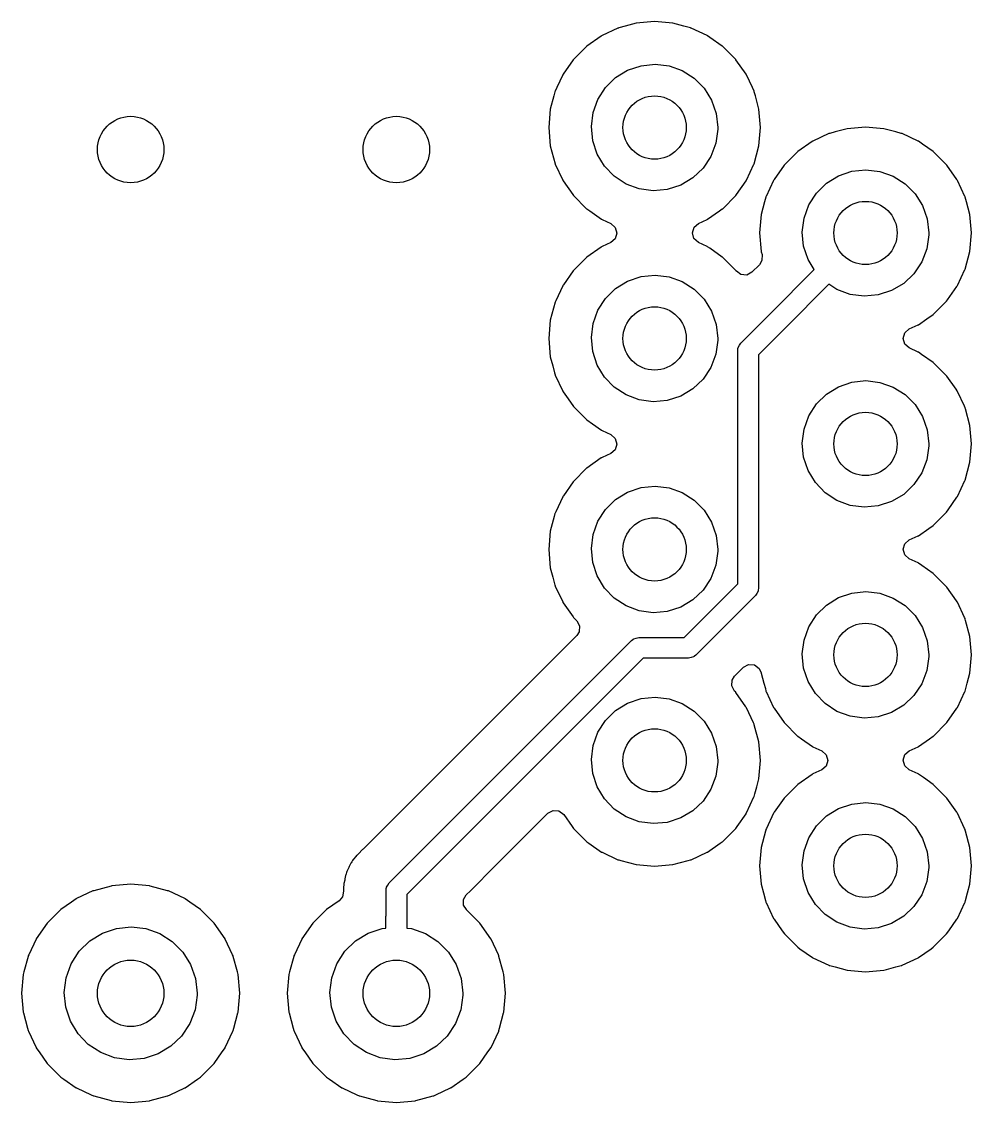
# Model space of a CAD drawing. Extents: x 3.43 to 6.79, y -5.81 to -1.74.
# Drawn here: x 5.857 to 6.308, y -3.655 to -3.143 of the extents above; entities that cross this region are included whole.
import ezdxf

# ---------------------------------------------------------------- set-up
doc = ezdxf.new("R2010")
doc.units = 0
doc.header["$MEASUREMENT"] = 0
doc.layers.add('BLACK', color=7, linetype='CONTINUOUS')

msp = doc.modelspace()

# ---------------------------------------------------------------- linework, layer by layer
at = {"layer": 'BLACK', "linetype": 'CONTINUOUS'}
for p, q in [((6.14375, -3.1452), (6.14067, -3.14603)), ((6.14891, -3.14382), (6.14375, -3.1452)), ((6.15763, -3.14305), (6.14891, -3.14382)), ((6.16635, -3.14382), (6.15763, -3.14305)), ((6.17152, -3.1452), (6.16635, -3.14382)), ((6.1746, -3.14603), (6.17152, -3.1452)), ((6.13235, -3.1499), (6.12554, -3.15468)), ((6.13253, -3.14978), (6.13235, -3.1499)), ((6.13235, -3.1499), (6.13235, -3.1499)), ((6.13272, -3.14969), (6.13253, -3.14978)), ((6.14026, -3.14617), (6.13272, -3.14969)), ((6.13272, -3.14969), (6.13272, -3.14969)), ((6.14046, -3.14608), (6.14026, -3.14617)), ((6.14026, -3.14617), (6.14026, -3.14617)), ((6.14067, -3.14603), (6.14046, -3.14608)), ((6.14067, -3.14603), (6.14067, -3.14603)), ((6.17481, -3.14608), (6.1746, -3.14603)), ((6.1746, -3.14603), (6.1746, -3.14603)), ((6.175, -3.14617), (6.17481, -3.14608)), ((6.18254, -3.14969), (6.175, -3.14617)), ((6.175, -3.14617), (6.175, -3.14617)), ((6.18274, -3.14978), (6.18254, -3.14969)), ((6.18254, -3.14969), (6.18254, -3.14969)), ((6.18388, -3.15058), (6.18274, -3.14978)), ((6.18973, -3.15468), (6.18388, -3.15058)), ((6.12536, -3.1548), (6.11917, -3.16099)), ((6.12554, -3.15468), (6.12536, -3.1548)), ((6.12554, -3.15468), (6.12554, -3.15468)), ((6.18991, -3.1548), (6.18973, -3.15468)), ((6.18973, -3.15468), (6.18973, -3.15468)), ((6.1961, -3.16099), (6.18991, -3.1548)), ((6.11905, -3.16117), (6.11427, -3.16798)), ((6.11917, -3.16099), (6.11905, -3.16117)), ((6.11905, -3.16117), (6.11905, -3.16117)), ((6.19622, -3.16117), (6.1961, -3.16099)), ((6.20099, -3.16798), (6.19622, -3.16117)), ((6.19622, -3.16117), (6.19622, -3.16117)), ((6.13916, -3.16962), (6.14486, -3.16612)), ((6.14486, -3.16612), (6.15119, -3.16396)), ((6.15119, -3.16396), (6.15784, -3.16326)), ((6.15784, -3.16326), (6.16448, -3.16406)), ((6.16448, -3.16406), (6.17078, -3.1663)), ((6.17078, -3.1663), (6.17643, -3.16988)), ((6.11406, -3.16835), (6.11126, -3.17435)), ((6.11415, -3.16816), (6.11406, -3.16835)), ((6.11406, -3.16835), (6.11406, -3.16835)), ((6.11427, -3.16798), (6.11415, -3.16816)), ((6.13439, -3.1743), (6.13916, -3.16962)), ((6.17643, -3.16988), (6.18114, -3.17463)), ((6.20112, -3.16816), (6.20099, -3.16798)), ((6.20121, -3.16835), (6.20112, -3.16816)), ((6.204, -3.17435), (6.20121, -3.16835)), ((6.20121, -3.16835), (6.20121, -3.16835)), ((6.1104, -3.1763), (6.10986, -3.17831)), ((6.11045, -3.17609), (6.1104, -3.1763)), ((6.1104, -3.1763), (6.1104, -3.1763)), ((6.11126, -3.17435), (6.11045, -3.17609)), ((6.13076, -3.17992), (6.13439, -3.1743)), ((6.18114, -3.17463), (6.18469, -3.1803)), ((6.20482, -3.17609), (6.204, -3.17435)), ((6.20487, -3.1763), (6.20482, -3.17609)), ((6.20541, -3.17831), (6.20487, -3.1763)), ((6.20487, -3.1763), (6.20487, -3.1763)), ((6.10986, -3.17831), (6.10819, -3.18454)), ((6.12848, -3.18621), (6.13076, -3.17992)), ((6.18469, -3.1803), (6.18689, -3.18662)), ((6.20708, -3.18454), (6.20541, -3.17831)), ((6.10819, -3.18454), (6.10742, -3.19326)), ((6.12764, -3.19284), (6.12848, -3.18621)), ((6.18689, -3.18662), (6.18763, -3.19326)), ((6.20784, -3.19326), (6.20708, -3.18454)), ((6.10742, -3.19326), (6.10819, -3.20198)), ((6.12829, -3.1995), (6.12764, -3.19284)), ((6.18762, -3.1941), (6.18669, -3.20072)), ((6.18763, -3.19326), (6.18762, -3.1941)), ((6.20708, -3.20198), (6.20784, -3.19326)), ((6.24026, -3.19617), (6.23272, -3.19969)), ((6.24046, -3.19608), (6.24026, -3.19617)), ((6.24026, -3.19617), (6.24026, -3.19617)), ((6.24067, -3.19603), (6.24046, -3.19608)), ((6.24326, -3.19533), (6.24067, -3.19603)), ((6.24067, -3.19603), (6.24067, -3.19603)), ((6.24891, -3.19382), (6.24326, -3.19533)), ((6.25763, -3.19305), (6.24891, -3.19382)), ((6.26635, -3.19382), (6.25763, -3.19305)), ((6.27201, -3.19533), (6.26635, -3.19382)), ((6.2746, -3.19603), (6.27201, -3.19533)), ((6.27481, -3.19608), (6.2746, -3.19603)), ((6.2746, -3.19603), (6.2746, -3.19603)), ((6.275, -3.19617), (6.27481, -3.19608)), ((6.28254, -3.19969), (6.275, -3.19617)), ((6.275, -3.19617), (6.275, -3.19617)), ((6.10819, -3.20198), (6.11045, -3.21044)), ((6.1304, -3.20585), (6.12829, -3.1995)), ((6.18669, -3.20072), (6.18432, -3.20698)), ((6.20482, -3.21044), (6.20708, -3.20198)), ((6.23235, -3.1999), (6.22554, -3.20468)), ((6.23253, -3.19978), (6.23235, -3.1999)), ((6.23235, -3.1999), (6.23235, -3.1999)), ((6.23272, -3.19969), (6.23253, -3.19978)), ((6.23272, -3.19969), (6.23272, -3.19969)), ((6.28274, -3.19978), (6.28254, -3.19969)), ((6.28254, -3.19969), (6.28254, -3.19969)), ((6.28464, -3.20111), (6.28274, -3.19978)), ((6.28973, -3.20468), (6.28464, -3.20111)), ((6.13387, -3.21157), (6.1304, -3.20585)), ((6.18432, -3.20698), (6.18062, -3.21255)), ((6.22536, -3.2048), (6.21917, -3.21099)), ((6.22554, -3.20468), (6.22536, -3.2048)), ((6.22554, -3.20468), (6.22554, -3.20468)), ((6.28991, -3.2048), (6.28973, -3.20468)), ((6.28973, -3.20468), (6.28973, -3.20468)), ((6.2961, -3.21099), (6.28991, -3.2048)), ((6.11045, -3.21044), (6.11054, -3.21063)), ((6.11054, -3.21063), (6.11054, -3.21063)), ((6.11054, -3.21063), (6.11406, -3.21817)), ((6.13851, -3.21638), (6.13387, -3.21157)), ((6.20121, -3.21817), (6.20473, -3.21063)), ((6.20473, -3.21063), (6.20482, -3.21044)), ((6.20473, -3.21063), (6.20473, -3.21063)), ((6.21905, -3.21117), (6.21439, -3.21782)), ((6.21917, -3.21099), (6.21905, -3.21117)), ((6.21905, -3.21117), (6.21905, -3.21117)), ((6.29622, -3.21117), (6.2961, -3.21099)), ((6.30088, -3.21782), (6.29622, -3.21117)), ((6.29622, -3.21117), (6.29622, -3.21117)), ((6.14411, -3.22004), (6.13851, -3.21638)), ((6.17577, -3.21716), (6.17003, -3.22058)), ((6.18062, -3.21255), (6.17577, -3.21716)), ((6.23916, -3.21962), (6.24486, -3.21612)), ((6.24486, -3.21612), (6.25119, -3.21396)), ((6.25119, -3.21396), (6.25784, -3.21326)), ((6.25784, -3.21326), (6.26448, -3.21406)), ((6.26448, -3.21406), (6.27079, -3.2163)), ((6.27079, -3.2163), (6.27643, -3.21988)), ((6.11406, -3.21817), (6.11406, -3.21817)), ((6.11406, -3.21817), (6.11415, -3.21837)), ((6.11415, -3.21837), (6.11427, -3.21855)), ((6.11427, -3.21855), (6.11427, -3.21855)), ((6.11427, -3.21855), (6.11881, -3.22502)), ((6.15038, -3.22237), (6.14411, -3.22004)), ((6.15701, -3.22326), (6.15038, -3.22237)), ((6.16367, -3.22265), (6.15701, -3.22326)), ((6.17003, -3.22058), (6.16367, -3.22265)), ((6.19646, -3.22502), (6.20099, -3.21855)), ((6.20099, -3.21855), (6.20112, -3.21837)), ((6.20099, -3.21855), (6.20099, -3.21855)), ((6.20112, -3.21837), (6.20121, -3.21817)), ((6.20121, -3.21817), (6.20121, -3.21817)), ((6.21406, -3.21835), (6.21054, -3.22589)), ((6.21415, -3.21816), (6.21406, -3.21835)), ((6.21406, -3.21835), (6.21406, -3.21835)), ((6.21439, -3.21782), (6.21415, -3.21816)), ((6.23439, -3.2243), (6.23916, -3.21962)), ((6.27643, -3.21988), (6.28114, -3.22463)), ((6.30112, -3.21816), (6.30088, -3.21782)), ((6.30121, -3.21835), (6.30112, -3.21816)), ((6.30473, -3.22589), (6.30121, -3.21835)), ((6.30121, -3.21835), (6.30121, -3.21835)), ((6.11881, -3.22502), (6.11917, -3.22554)), ((6.11917, -3.22554), (6.12536, -3.23173)), ((6.18991, -3.23173), (6.1961, -3.22554)), ((6.1961, -3.22554), (6.19646, -3.22502)), ((6.2104, -3.2263), (6.20981, -3.22849)), ((6.21045, -3.22609), (6.2104, -3.2263)), ((6.2104, -3.2263), (6.2104, -3.2263)), ((6.21054, -3.22589), (6.21045, -3.22609)), ((6.23076, -3.22992), (6.23439, -3.2243)), ((6.28114, -3.22463), (6.28469, -3.2303)), ((6.30482, -3.22609), (6.30473, -3.22589)), ((6.30487, -3.2263), (6.30482, -3.22609)), ((6.30546, -3.22849), (6.30487, -3.2263)), ((6.30487, -3.2263), (6.30487, -3.2263)), ((6.12536, -3.23173), (6.12554, -3.23185)), ((6.12554, -3.23185), (6.12554, -3.23185)), ((6.12554, -3.23185), (6.12687, -3.23279)), ((6.12687, -3.23279), (6.13253, -3.23675)), ((6.18274, -3.23675), (6.18839, -3.23279)), ((6.18839, -3.23279), (6.18973, -3.23185)), ((6.18973, -3.23185), (6.18991, -3.23173)), ((6.18973, -3.23185), (6.18973, -3.23185)), ((6.20981, -3.22849), (6.20819, -3.23454)), ((6.22848, -3.23621), (6.23076, -3.22992)), ((6.28469, -3.2303), (6.28689, -3.23662)), ((6.30708, -3.23454), (6.30546, -3.22849)), ((6.13253, -3.23675), (6.13272, -3.23684)), ((6.13272, -3.23684), (6.13272, -3.23684)), ((6.13272, -3.23684), (6.13686, -3.23877)), ((6.17841, -3.23877), (6.18254, -3.23684)), ((6.18254, -3.23684), (6.18274, -3.23675)), ((6.18254, -3.23684), (6.18254, -3.23684)), ((6.20819, -3.23454), (6.20742, -3.24326)), ((6.22764, -3.24284), (6.22848, -3.23621)), ((6.28689, -3.23662), (6.28763, -3.24326)), ((6.30784, -3.24326), (6.30708, -3.23454)), ((6.13686, -3.23877), (6.13896, -3.24062)), ((6.13896, -3.24062), (6.13973, -3.2433)), ((6.17554, -3.24322), (6.17635, -3.24055)), ((6.17631, -3.24591), (6.17554, -3.24322)), ((6.17635, -3.24055), (6.17841, -3.23877)), ((6.22829, -3.2495), (6.22764, -3.24284)), ((6.13686, -3.24776), (6.13272, -3.24969)), ((6.13892, -3.24598), (6.13686, -3.24776)), ((6.13973, -3.2433), (6.13892, -3.24598)), ((6.17841, -3.24776), (6.17631, -3.24591)), ((6.18254, -3.24969), (6.17841, -3.24776)), ((6.20742, -3.24326), (6.20819, -3.25198)), ((6.28762, -3.2441), (6.28669, -3.25072)), ((6.28763, -3.24326), (6.28762, -3.2441)), ((6.30708, -3.25198), (6.30784, -3.24326)), ((6.13235, -3.2499), (6.12554, -3.25468)), ((6.13253, -3.24978), (6.13235, -3.2499)), ((6.13235, -3.2499), (6.13235, -3.2499)), ((6.13272, -3.24969), (6.13253, -3.24978)), ((6.13272, -3.24969), (6.13272, -3.24969)), ((6.18274, -3.24978), (6.18254, -3.24969)), ((6.18254, -3.24969), (6.18254, -3.24969)), ((6.18376, -3.2505), (6.18274, -3.24978)), ((6.18973, -3.25468), (6.18376, -3.2505)), ((6.20819, -3.25198), (6.20824, -3.25219)), ((6.20824, -3.25219), (6.2086, -3.25353)), ((6.2304, -3.25585), (6.22829, -3.2495)), ((6.28669, -3.25072), (6.28432, -3.25698)), ((6.30482, -3.26044), (6.30708, -3.25198)), ((6.12536, -3.2548), (6.11917, -3.26099)), ((6.12554, -3.25468), (6.12536, -3.2548)), ((6.12554, -3.25468), (6.12554, -3.25468)), ((6.18991, -3.2548), (6.18973, -3.25468)), ((6.18973, -3.25468), (6.18973, -3.25468)), ((6.1961, -3.26099), (6.18991, -3.2548)), ((6.20732, -3.25832), (6.2038, -3.26184)), ((6.20853, -3.25632), (6.20732, -3.25832)), ((6.2086, -3.25353), (6.20853, -3.25632)), ((6.2333, -3.26064), (6.2304, -3.25585)), ((6.28432, -3.25698), (6.28062, -3.26255)), ((6.11905, -3.26117), (6.11439, -3.26782)), ((6.11917, -3.26099), (6.11905, -3.26117)), ((6.11905, -3.26117), (6.11905, -3.26117)), ((6.15119, -3.26396), (6.15784, -3.26326)), ((6.15784, -3.26326), (6.16448, -3.26406)), ((6.19623, -3.26117), (6.1961, -3.26099)), ((6.19623, -3.26118), (6.19623, -3.26117)), ((6.19636, -3.26133), (6.19623, -3.26118)), ((6.19639, -3.2613), (6.19636, -3.26133)), ((6.19856, -3.26298), (6.19639, -3.2613)), ((6.20135, -3.26318), (6.19856, -3.26298)), ((6.2038, -3.26184), (6.20135, -3.26318)), ((6.21243, -3.28152), (6.2333, -3.26064)), ((6.28062, -3.26255), (6.27577, -3.26716)), ((6.30121, -3.26817), (6.30473, -3.26063)), ((6.30473, -3.26063), (6.30482, -3.26044)), ((6.30473, -3.26063), (6.30473, -3.26063)), ((6.11406, -3.26835), (6.11076, -3.27543)), ((6.11415, -3.26816), (6.11406, -3.26835)), ((6.11406, -3.26835), (6.11406, -3.26835)), ((6.11439, -3.26782), (6.11415, -3.26816)), ((6.13916, -3.26962), (6.14486, -3.26612)), ((6.14486, -3.26612), (6.15119, -3.26396)), ((6.16448, -3.26406), (6.17078, -3.2663)), ((6.17078, -3.2663), (6.17643, -3.26988)), ((6.24031, -3.26756), (6.21939, -3.28848)), ((6.24411, -3.27004), (6.24031, -3.26756)), ((6.27577, -3.26716), (6.27003, -3.27058)), ((6.29652, -3.27494), (6.30099, -3.26855)), ((6.30099, -3.26855), (6.30112, -3.26837)), ((6.30099, -3.26855), (6.30099, -3.26855)), ((6.30112, -3.26837), (6.30121, -3.26817)), ((6.30121, -3.26817), (6.30121, -3.26817)), ((6.13439, -3.2743), (6.13916, -3.26962)), ((6.17643, -3.26988), (6.18114, -3.27463)), ((6.25038, -3.27237), (6.24411, -3.27004)), ((6.25701, -3.27326), (6.25038, -3.27237)), ((6.26367, -3.27265), (6.25701, -3.27326)), ((6.27003, -3.27058), (6.26367, -3.27265)), ((6.11045, -3.27609), (6.10819, -3.28454)), ((6.11076, -3.27543), (6.11045, -3.27609)), ((6.13076, -3.27992), (6.13439, -3.2743)), ((6.18114, -3.27463), (6.18469, -3.2803)), ((6.28991, -3.28173), (6.2961, -3.27554)), ((6.2961, -3.27554), (6.29652, -3.27494)), ((6.12848, -3.28621), (6.13076, -3.27992)), ((6.18469, -3.2803), (6.18689, -3.28662)), ((6.19849, -3.29544), (6.21243, -3.28152)), ((6.28274, -3.28675), (6.28675, -3.28394)), ((6.28675, -3.28394), (6.28973, -3.28185)), ((6.28973, -3.28185), (6.28991, -3.28173)), ((6.28973, -3.28185), (6.28973, -3.28185)), ((6.10819, -3.28454), (6.10742, -3.29326)), ((6.12764, -3.29284), (6.12848, -3.28621)), ((6.18689, -3.28662), (6.18763, -3.29326)), ((6.21938, -3.28849), (6.20689, -3.30096)), ((6.21939, -3.28848), (6.21938, -3.28849)), ((6.21938, -3.28849), (6.21938, -3.28849)), ((6.27635, -3.29055), (6.27841, -3.28877)), ((6.27841, -3.28877), (6.28254, -3.28684)), ((6.28254, -3.28684), (6.28274, -3.28675)), ((6.28254, -3.28684), (6.28254, -3.28684)), ((6.10742, -3.29326), (6.10819, -3.30198)), ((6.12829, -3.2995), (6.12764, -3.29284)), ((6.18762, -3.2941), (6.18669, -3.30072)), ((6.18763, -3.29326), (6.18762, -3.2941)), ((6.27554, -3.29322), (6.27635, -3.29055)), ((6.27631, -3.29591), (6.27554, -3.29322)), ((6.1304, -3.30585), (6.12829, -3.2995)), ((6.19705, -3.29892), (6.19717, -3.29805)), ((6.19705, -3.40965), (6.19705, -3.29892)), ((6.19716, -3.29787), (6.19721, -3.29777)), ((6.19717, -3.29805), (6.19716, -3.29787)), ((6.19721, -3.29777), (6.19725, -3.29752)), ((6.19725, -3.29752), (6.19791, -3.2965)), ((6.19791, -3.2965), (6.19849, -3.29544)), ((6.27841, -3.29776), (6.27631, -3.29591)), ((6.28254, -3.29969), (6.27841, -3.29776)), ((6.10819, -3.30198), (6.10931, -3.30618)), ((6.18669, -3.30072), (6.18432, -3.30698)), ((6.20689, -3.30096), (6.20689, -3.41169)), ((6.28274, -3.29978), (6.28254, -3.29969)), ((6.28254, -3.29969), (6.28254, -3.29969)), ((6.28419, -3.3008), (6.28274, -3.29978)), ((6.28973, -3.30468), (6.28419, -3.3008)), ((6.28991, -3.3048), (6.28973, -3.30468)), ((6.28973, -3.30468), (6.28973, -3.30468)), ((6.10931, -3.30618), (6.11023, -3.30962)), ((6.11023, -3.30962), (6.11045, -3.31044)), ((6.13387, -3.31157), (6.1304, -3.30585)), ((6.18432, -3.30698), (6.18062, -3.31255)), ((6.2961, -3.31099), (6.28991, -3.3048)), ((6.11045, -3.31044), (6.11054, -3.31063)), ((6.11054, -3.31063), (6.11054, -3.31063)), ((6.11054, -3.31063), (6.11406, -3.31817)), ((6.13851, -3.31638), (6.13387, -3.31157)), ((6.18062, -3.31255), (6.17577, -3.31716)), ((6.24486, -3.31612), (6.25119, -3.31396)), ((6.25119, -3.31396), (6.25784, -3.31326)), ((6.25784, -3.31326), (6.26448, -3.31406)), ((6.26448, -3.31406), (6.27079, -3.3163)), ((6.29622, -3.31117), (6.2961, -3.31099)), ((6.30055, -3.31734), (6.29622, -3.31117)), ((6.29622, -3.31117), (6.29622, -3.31117)), ((6.11406, -3.31817), (6.11406, -3.31817)), ((6.11406, -3.31817), (6.11415, -3.31837)), ((6.11415, -3.31837), (6.11427, -3.31855)), ((6.11427, -3.31855), (6.11427, -3.31855)), ((6.11427, -3.31855), (6.11664, -3.32192)), ((6.14411, -3.32004), (6.13851, -3.31638)), ((6.15038, -3.32237), (6.14411, -3.32004)), ((6.17577, -3.31716), (6.17003, -3.32058)), ((6.23439, -3.3243), (6.23916, -3.31962)), ((6.23916, -3.31962), (6.24486, -3.31612)), ((6.27079, -3.3163), (6.27643, -3.31988)), ((6.27643, -3.31988), (6.28114, -3.32463)), ((6.30112, -3.31816), (6.30055, -3.31734)), ((6.30121, -3.31835), (6.30112, -3.31816)), ((6.30451, -3.32543), (6.30121, -3.31835)), ((6.30121, -3.31835), (6.30121, -3.31835)), ((6.11664, -3.32192), (6.11917, -3.32554)), ((6.15701, -3.32326), (6.15038, -3.32237)), ((6.16367, -3.32265), (6.15701, -3.32326)), ((6.17003, -3.32058), (6.16367, -3.32265)), ((6.23076, -3.32992), (6.23439, -3.3243)), ((6.28114, -3.32463), (6.28469, -3.3303)), ((6.11917, -3.32554), (6.12536, -3.33173)), ((6.22848, -3.33621), (6.23076, -3.32992)), ((6.28469, -3.3303), (6.28689, -3.33662)), ((6.30482, -3.32609), (6.30451, -3.32543)), ((6.30487, -3.3263), (6.30482, -3.32609)), ((6.30497, -3.32667), (6.30487, -3.3263)), ((6.30487, -3.3263), (6.30487, -3.3263)), ((6.30708, -3.33454), (6.30497, -3.32667)), ((6.12536, -3.33173), (6.12554, -3.33185)), ((6.12554, -3.33185), (6.12554, -3.33185)), ((6.12554, -3.33185), (6.12815, -3.33368)), ((6.12815, -3.33368), (6.13253, -3.33675)), ((6.30784, -3.34326), (6.30708, -3.33454)), ((6.13253, -3.33675), (6.13272, -3.33684)), ((6.13272, -3.33684), (6.13272, -3.33684)), ((6.13272, -3.33684), (6.13686, -3.33877)), ((6.13686, -3.33877), (6.13896, -3.34062)), ((6.22764, -3.34284), (6.22848, -3.33621)), ((6.28689, -3.33662), (6.28763, -3.34326)), ((6.13973, -3.3433), (6.13892, -3.34598)), ((6.13896, -3.34062), (6.13973, -3.3433)), ((6.22829, -3.3495), (6.22764, -3.34284)), ((6.28762, -3.3441), (6.28669, -3.35072)), ((6.28763, -3.34326), (6.28762, -3.3441)), ((6.30708, -3.35198), (6.30784, -3.34326)), ((6.13235, -3.3499), (6.12554, -3.35468)), ((6.13253, -3.34978), (6.13235, -3.3499)), ((6.13235, -3.3499), (6.13235, -3.3499)), ((6.13272, -3.34969), (6.13253, -3.34978)), ((6.13686, -3.34776), (6.13272, -3.34969)), ((6.13272, -3.34969), (6.13272, -3.34969)), ((6.13892, -3.34598), (6.13686, -3.34776)), ((6.2304, -3.35585), (6.22829, -3.3495)), ((6.28669, -3.35072), (6.28432, -3.35698)), ((6.12536, -3.3548), (6.11917, -3.36099)), ((6.12554, -3.35468), (6.12536, -3.3548)), ((6.12554, -3.35468), (6.12554, -3.35468)), ((6.23387, -3.36157), (6.2304, -3.35585)), ((6.30482, -3.36044), (6.30708, -3.35198)), ((6.11917, -3.36099), (6.11905, -3.36117)), ((6.28432, -3.35698), (6.28062, -3.36255)), ((6.30121, -3.36817), (6.30473, -3.36063)), ((6.30473, -3.36063), (6.30482, -3.36044)), ((6.30473, -3.36063), (6.30473, -3.36063)), ((6.11905, -3.36117), (6.11439, -3.36782)), ((6.11905, -3.36117), (6.11905, -3.36117)), ((6.13916, -3.36962), (6.14486, -3.36612)), ((6.14486, -3.36612), (6.15119, -3.36396)), ((6.15119, -3.36396), (6.15784, -3.36326)), ((6.15784, -3.36326), (6.16448, -3.36406)), ((6.16448, -3.36406), (6.17078, -3.3663)), ((6.23851, -3.36638), (6.23387, -3.36157)), ((6.28062, -3.36255), (6.27577, -3.36716)), ((6.11406, -3.36835), (6.11077, -3.3754)), ((6.11415, -3.36816), (6.11406, -3.36835)), ((6.11406, -3.36835), (6.11406, -3.36835)), ((6.11439, -3.36782), (6.11415, -3.36816)), ((6.13439, -3.3743), (6.13916, -3.36962)), ((6.17078, -3.3663), (6.17643, -3.36988)), ((6.17643, -3.36988), (6.18114, -3.37463)), ((6.24411, -3.37004), (6.23851, -3.36638)), ((6.25038, -3.37237), (6.24411, -3.37004)), ((6.27003, -3.37058), (6.26367, -3.37265)), ((6.27577, -3.36716), (6.27003, -3.37058)), ((6.29684, -3.37448), (6.30099, -3.36855)), ((6.30099, -3.36855), (6.30112, -3.36837)), ((6.30099, -3.36855), (6.30099, -3.36855)), ((6.30112, -3.36837), (6.30121, -3.36817)), ((6.30121, -3.36817), (6.30121, -3.36817)), ((6.1104, -3.3763), (6.11003, -3.37766)), ((6.11045, -3.37609), (6.1104, -3.3763)), ((6.1104, -3.3763), (6.1104, -3.3763)), ((6.11077, -3.3754), (6.11045, -3.37609)), ((6.13076, -3.37992), (6.13439, -3.3743)), ((6.18114, -3.37463), (6.18469, -3.3803)), ((6.25701, -3.37326), (6.25038, -3.37237)), ((6.26367, -3.37265), (6.25701, -3.37326)), ((6.28991, -3.38173), (6.2961, -3.37554)), ((6.2961, -3.37554), (6.29684, -3.37448)), ((6.11003, -3.37766), (6.10819, -3.38454)), ((6.12848, -3.38621), (6.13076, -3.37992)), ((6.18469, -3.3803), (6.18689, -3.38662)), ((6.10819, -3.38454), (6.10742, -3.39326)), ((6.12764, -3.39284), (6.12848, -3.38621)), ((6.18689, -3.38662), (6.18763, -3.39326)), ((6.28274, -3.38675), (6.28767, -3.3833)), ((6.28767, -3.3833), (6.28973, -3.38185)), ((6.28973, -3.38185), (6.28991, -3.38173)), ((6.28973, -3.38185), (6.28973, -3.38185)), ((6.27554, -3.39322), (6.27635, -3.39055)), ((6.27635, -3.39055), (6.27841, -3.38877)), ((6.27841, -3.38877), (6.28254, -3.38684)), ((6.28254, -3.38684), (6.28274, -3.38675)), ((6.28254, -3.38684), (6.28254, -3.38684)), ((6.10742, -3.39326), (6.10819, -3.40198)), ((6.12829, -3.3995), (6.12764, -3.39284)), ((6.18762, -3.3941), (6.18669, -3.40072)), ((6.18763, -3.39326), (6.18762, -3.3941)), ((6.27631, -3.39591), (6.27554, -3.39322)), ((6.27841, -3.39776), (6.27631, -3.39591)), ((6.10819, -3.40198), (6.10939, -3.40647)), ((6.1304, -3.40585), (6.12829, -3.3995)), ((6.18669, -3.40072), (6.18432, -3.40698)), ((6.28254, -3.39969), (6.27841, -3.39776)), ((6.28274, -3.39978), (6.28254, -3.39969)), ((6.28254, -3.39969), (6.28254, -3.39969)), ((6.28437, -3.40092), (6.28274, -3.39978)), ((6.28973, -3.40468), (6.28437, -3.40092)), ((6.10939, -3.40647), (6.11037, -3.41014)), ((6.13387, -3.41157), (6.1304, -3.40585)), ((6.18432, -3.40698), (6.18062, -3.41255)), ((6.28991, -3.4048), (6.28973, -3.40468)), ((6.28973, -3.40468), (6.28973, -3.40468)), ((6.2961, -3.41099), (6.28991, -3.4048)), ((6.11037, -3.41014), (6.11045, -3.41044)), ((6.11045, -3.41044), (6.11054, -3.41063)), ((6.11054, -3.41063), (6.11054, -3.41063)), ((6.11054, -3.41063), (6.11406, -3.41817)), ((6.13851, -3.41638), (6.13387, -3.41157)), ((6.1717, -3.43501), (6.19705, -3.40965)), ((6.20689, -3.41169), (6.20676, -3.41255)), ((6.29622, -3.41117), (6.2961, -3.41099)), ((6.30078, -3.41768), (6.29622, -3.41117)), ((6.29622, -3.41117), (6.29622, -3.41117)), ((6.14411, -3.42004), (6.13851, -3.41638)), ((6.17577, -3.41716), (6.17003, -3.42058)), ((6.18062, -3.41255), (6.17577, -3.41716)), ((6.20545, -3.41516), (6.17722, -3.44341)), ((6.20603, -3.4141), (6.20545, -3.41516)), ((6.20669, -3.41308), (6.20603, -3.4141)), ((6.20672, -3.41283), (6.20669, -3.41308)), ((6.20678, -3.41273), (6.20672, -3.41283)), ((6.20676, -3.41255), (6.20678, -3.41273)), ((6.23916, -3.41962), (6.24486, -3.41612)), ((6.24486, -3.41612), (6.25119, -3.41396)), ((6.25119, -3.41396), (6.25784, -3.41326)), ((6.25784, -3.41326), (6.26448, -3.41406)), ((6.26448, -3.41406), (6.27079, -3.4163)), ((6.27079, -3.4163), (6.27643, -3.41988)), ((6.11406, -3.41817), (6.11406, -3.41817)), ((6.11406, -3.41817), (6.11415, -3.41837)), ((6.11415, -3.41837), (6.11427, -3.41855)), ((6.11427, -3.41855), (6.11427, -3.41855)), ((6.11427, -3.41855), (6.11899, -3.42527)), ((6.15038, -3.42237), (6.14411, -3.42004)), ((6.15701, -3.42326), (6.15038, -3.42237)), ((6.17003, -3.42058), (6.16367, -3.42265)), ((6.23439, -3.4243), (6.23916, -3.41962)), ((6.27643, -3.41988), (6.28114, -3.42463)), ((6.30112, -3.41816), (6.30078, -3.41768)), ((6.30121, -3.41835), (6.30112, -3.41816)), ((6.30456, -3.42554), (6.30121, -3.41835)), ((6.30121, -3.41835), (6.30121, -3.41835)), ((6.11899, -3.42527), (6.11917, -3.42554)), ((6.11917, -3.42554), (6.1207, -3.42706)), ((6.1207, -3.42706), (6.12203, -3.42952)), ((6.16367, -3.42265), (6.15701, -3.42326)), ((6.23076, -3.42992), (6.23439, -3.4243)), ((6.28114, -3.42463), (6.28469, -3.4303)), ((6.30482, -3.42609), (6.30456, -3.42554)), ((6.30487, -3.4263), (6.30482, -3.42609)), ((6.30503, -3.42689), (6.30487, -3.4263)), ((6.30487, -3.4263), (6.30487, -3.4263)), ((6.30708, -3.43454), (6.30503, -3.42689)), ((6.12184, -3.43231), (6.1207, -3.43408)), ((6.12203, -3.42952), (6.12184, -3.43231)), ((6.22848, -3.43621), (6.23076, -3.42992)), ((6.28469, -3.4303), (6.28689, -3.43662)), ((6.1207, -3.43408), (6.01975, -3.53501)), ((6.03172, -3.55136), (6.14664, -3.43645)), ((6.14664, -3.43645), (6.14734, -3.43592)), ((6.14734, -3.43592), (6.14746, -3.43579)), ((6.14746, -3.43579), (6.14757, -3.43576)), ((6.14757, -3.43576), (6.14777, -3.4356)), ((6.14777, -3.4356), (6.14895, -3.43535)), ((6.14895, -3.43535), (6.15012, -3.43501)), ((6.15012, -3.43501), (6.1717, -3.43501)), ((6.22764, -3.44284), (6.22848, -3.43621)), ((6.28689, -3.43662), (6.28763, -3.44326)), ((6.30784, -3.44326), (6.30708, -3.43454)), ((6.22829, -3.4495), (6.22764, -3.44284)), ((6.15216, -3.44485), (6.04012, -3.55688)), ((6.17374, -3.44485), (6.15216, -3.44485)), ((6.1749, -3.44451), (6.17374, -3.44485)), ((6.17609, -3.44425), (6.1749, -3.44451)), ((6.17629, -3.4441), (6.17609, -3.44425)), ((6.1764, -3.44407), (6.17629, -3.4441)), ((6.17652, -3.44393), (6.1764, -3.44407)), ((6.17722, -3.44341), (6.17652, -3.44393)), ((6.19978, -3.44916), (6.20223, -3.44782)), ((6.20223, -3.44782), (6.20502, -3.44802)), ((6.20502, -3.44802), (6.20726, -3.44969)), ((6.28762, -3.4441), (6.28669, -3.45072)), ((6.28763, -3.44326), (6.28762, -3.4441)), ((6.30708, -3.45198), (6.30784, -3.44326)), ((6.19553, -3.45341), (6.19978, -3.44916)), ((6.20726, -3.44969), (6.20817, -3.45179)), ((6.20817, -3.45179), (6.20819, -3.45198)), ((6.20819, -3.45198), (6.20946, -3.45673)), ((6.2304, -3.45585), (6.22829, -3.4495)), ((6.28669, -3.45072), (6.28432, -3.45698)), ((6.30581, -3.45673), (6.30708, -3.45198)), ((6.19419, -3.45797), (6.19439, -3.45518)), ((6.19553, -3.46042), (6.19419, -3.45797)), ((6.19439, -3.45518), (6.19553, -3.45341)), ((6.20946, -3.45673), (6.21014, -3.45927)), ((6.23387, -3.46157), (6.2304, -3.45585)), ((6.28432, -3.45698), (6.28062, -3.46255)), ((6.30513, -3.45927), (6.30581, -3.45673)), ((6.15119, -3.46396), (6.15784, -3.46326)), ((6.15784, -3.46326), (6.16448, -3.46406)), ((6.1961, -3.46099), (6.19553, -3.46042)), ((6.19622, -3.46117), (6.1961, -3.46099)), ((6.20088, -3.46782), (6.19622, -3.46117)), ((6.19622, -3.46117), (6.19622, -3.46117)), ((6.21014, -3.45927), (6.21045, -3.46044)), ((6.21045, -3.46044), (6.21054, -3.46063)), ((6.21054, -3.46063), (6.21054, -3.46063)), ((6.21054, -3.46063), (6.21406, -3.46817)), ((6.23851, -3.46638), (6.23387, -3.46157)), ((6.28062, -3.46255), (6.27577, -3.46716)), ((6.30121, -3.46817), (6.30473, -3.46063)), ((6.30473, -3.46063), (6.30482, -3.46044)), ((6.30473, -3.46063), (6.30473, -3.46063)), ((6.30482, -3.46044), (6.30513, -3.45927)), ((6.13916, -3.46962), (6.14486, -3.46612)), ((6.14486, -3.46612), (6.15119, -3.46396)), ((6.16448, -3.46406), (6.17078, -3.4663)), ((6.17078, -3.4663), (6.17643, -3.46988)), ((6.20112, -3.46816), (6.20088, -3.46782)), ((6.20121, -3.46835), (6.20112, -3.46816)), ((6.2045, -3.4754), (6.20121, -3.46835)), ((6.20121, -3.46835), (6.20121, -3.46835)), ((6.21406, -3.46817), (6.21406, -3.46817)), ((6.21406, -3.46817), (6.21415, -3.46837)), ((6.21415, -3.46837), (6.21427, -3.46855)), ((6.21427, -3.46855), (6.21427, -3.46855)), ((6.21427, -3.46855), (6.21904, -3.47535)), ((6.24411, -3.47004), (6.23851, -3.46638)), ((6.27577, -3.46716), (6.27003, -3.47058)), ((6.29623, -3.47535), (6.30099, -3.46855)), ((6.30099, -3.46855), (6.30112, -3.46837)), ((6.30099, -3.46855), (6.30099, -3.46855)), ((6.30112, -3.46837), (6.30121, -3.46817)), ((6.30121, -3.46817), (6.30121, -3.46817)), ((6.13439, -3.4743), (6.13916, -3.46962)), ((6.17643, -3.46988), (6.18114, -3.47463)), ((6.25038, -3.47237), (6.24411, -3.47004)), ((6.25701, -3.47326), (6.25038, -3.47237)), ((6.26367, -3.47265), (6.25701, -3.47326)), ((6.27003, -3.47058), (6.26367, -3.47265)), ((6.13076, -3.47992), (6.13439, -3.4743)), ((6.18114, -3.47463), (6.18469, -3.4803)), ((6.20482, -3.47609), (6.2045, -3.4754)), ((6.20487, -3.4763), (6.20482, -3.47609)), ((6.20492, -3.47649), (6.20487, -3.4763)), ((6.20487, -3.4763), (6.20487, -3.4763)), ((6.20708, -3.48454), (6.20492, -3.47649)), ((6.21904, -3.47535), (6.21917, -3.47554)), ((6.21917, -3.47554), (6.22536, -3.48173)), ((6.28991, -3.48173), (6.2961, -3.47554)), ((6.2961, -3.47554), (6.29623, -3.47535)), ((6.12848, -3.48621), (6.13076, -3.47992)), ((6.18469, -3.4803), (6.18689, -3.48662)), ((6.22536, -3.48173), (6.22554, -3.48185)), ((6.22554, -3.48185), (6.22554, -3.48185)), ((6.22554, -3.48185), (6.22729, -3.48308)), ((6.22729, -3.48308), (6.23253, -3.48675)), ((6.28274, -3.48675), (6.28798, -3.48308)), ((6.28798, -3.48308), (6.28973, -3.48185)), ((6.28973, -3.48185), (6.28991, -3.48173)), ((6.28973, -3.48185), (6.28973, -3.48185)), ((6.12764, -3.49284), (6.12848, -3.48621)), ((6.18689, -3.48662), (6.18763, -3.49326)), ((6.20784, -3.49326), (6.20708, -3.48454)), ((6.23253, -3.48675), (6.23272, -3.48684)), ((6.23272, -3.48684), (6.23272, -3.48684)), ((6.23272, -3.48684), (6.23686, -3.48877)), ((6.23686, -3.48877), (6.23896, -3.49062)), ((6.27635, -3.49055), (6.27841, -3.48877)), ((6.27841, -3.48877), (6.28254, -3.48684)), ((6.28254, -3.48684), (6.28274, -3.48675)), ((6.28254, -3.48684), (6.28254, -3.48684)), ((6.12829, -3.4995), (6.12764, -3.49284)), ((6.18762, -3.4941), (6.18669, -3.50072)), ((6.18763, -3.49326), (6.18762, -3.4941)), ((6.20708, -3.50198), (6.20784, -3.49326)), ((6.23973, -3.4933), (6.23892, -3.49598)), ((6.23896, -3.49062), (6.23973, -3.4933)), ((6.27554, -3.49322), (6.27635, -3.49055)), ((6.27631, -3.49591), (6.27554, -3.49322)), ((6.23686, -3.49776), (6.23272, -3.49969)), ((6.23892, -3.49598), (6.23686, -3.49776)), ((6.27841, -3.49776), (6.27631, -3.49591)), ((6.28254, -3.49969), (6.27841, -3.49776)), ((6.1304, -3.50585), (6.12829, -3.4995)), ((6.18669, -3.50072), (6.18432, -3.50698)), ((6.20604, -3.50588), (6.20708, -3.50198)), ((6.23235, -3.4999), (6.22554, -3.50468)), ((6.23253, -3.49978), (6.23235, -3.4999)), ((6.23235, -3.4999), (6.23235, -3.4999)), ((6.23272, -3.49969), (6.23253, -3.49978)), ((6.23272, -3.49969), (6.23272, -3.49969)), ((6.28274, -3.49978), (6.28254, -3.49969)), ((6.28254, -3.49969), (6.28254, -3.49969)), ((6.28509, -3.50142), (6.28274, -3.49978)), ((6.28973, -3.50468), (6.28509, -3.50142)), ((6.13387, -3.51157), (6.1304, -3.50585)), ((6.18432, -3.50698), (6.18062, -3.51255)), ((6.20482, -3.51044), (6.20515, -3.50919)), ((6.20515, -3.50919), (6.20604, -3.50588)), ((6.22536, -3.5048), (6.21917, -3.51099)), ((6.22554, -3.50468), (6.22536, -3.5048)), ((6.22554, -3.50468), (6.22554, -3.50468)), ((6.28991, -3.5048), (6.28973, -3.50468)), ((6.28973, -3.50468), (6.28973, -3.50468)), ((6.2961, -3.51099), (6.28991, -3.5048)), ((6.13851, -3.51638), (6.13387, -3.51157)), ((6.18062, -3.51255), (6.17577, -3.51716)), ((6.20121, -3.51817), (6.20473, -3.51063)), ((6.20473, -3.51063), (6.20482, -3.51044)), ((6.20473, -3.51063), (6.20473, -3.51063)), ((6.21905, -3.51117), (6.21439, -3.51782)), ((6.21917, -3.51099), (6.21905, -3.51117)), ((6.21905, -3.51117), (6.21905, -3.51117)), ((6.24486, -3.51612), (6.25119, -3.51396)), ((6.25119, -3.51396), (6.25784, -3.51326)), ((6.25784, -3.51326), (6.26448, -3.51406)), ((6.26448, -3.51406), (6.27079, -3.5163)), ((6.29622, -3.51117), (6.2961, -3.51099)), ((6.30088, -3.51782), (6.29622, -3.51117)), ((6.29622, -3.51117), (6.29622, -3.51117)), ((6.08222, -3.54309), (6.107, -3.51831)), ((6.107, -3.51831), (6.10946, -3.51697)), ((6.10946, -3.51697), (6.11224, -3.51717)), ((6.11224, -3.51717), (6.11457, -3.51897)), ((6.11457, -3.51897), (6.11848, -3.52455)), ((6.14411, -3.52004), (6.13851, -3.51638)), ((6.17577, -3.51716), (6.17003, -3.52058)), ((6.19679, -3.52455), (6.20099, -3.51855)), ((6.20099, -3.51855), (6.20112, -3.51837)), ((6.20099, -3.51855), (6.20099, -3.51855)), ((6.20112, -3.51837), (6.20121, -3.51817)), ((6.20121, -3.51817), (6.20121, -3.51817)), ((6.21406, -3.51835), (6.21071, -3.52554)), ((6.21415, -3.51816), (6.21406, -3.51835)), ((6.21406, -3.51835), (6.21406, -3.51835)), ((6.21439, -3.51782), (6.21415, -3.51816)), ((6.23439, -3.5243), (6.23916, -3.51962)), ((6.23916, -3.51962), (6.24486, -3.51612)), ((6.27079, -3.5163), (6.27643, -3.51988)), ((6.27643, -3.51988), (6.28114, -3.52463)), ((6.30112, -3.51816), (6.30088, -3.51782)), ((6.30121, -3.51835), (6.30112, -3.51816)), ((6.30456, -3.52554), (6.30121, -3.51835)), ((6.30121, -3.51835), (6.30121, -3.51835)), ((6.11848, -3.52455), (6.11917, -3.52554)), ((6.15038, -3.52237), (6.14411, -3.52004)), ((6.15701, -3.52326), (6.15038, -3.52237)), ((6.16367, -3.52265), (6.15701, -3.52326)), ((6.17003, -3.52058), (6.16367, -3.52265)), ((6.1961, -3.52554), (6.19679, -3.52455)), ((6.23076, -3.52992), (6.23439, -3.5243)), ((6.28114, -3.52463), (6.28469, -3.5303)), ((6.11917, -3.52554), (6.12536, -3.53173)), ((6.18991, -3.53173), (6.1961, -3.52554)), ((6.21024, -3.52689), (6.20819, -3.53454)), ((6.2104, -3.5263), (6.21024, -3.52689)), ((6.21045, -3.52609), (6.2104, -3.5263)), ((6.2104, -3.5263), (6.2104, -3.5263)), ((6.21071, -3.52554), (6.21045, -3.52609)), ((6.22848, -3.53621), (6.23076, -3.52992)), ((6.30482, -3.52609), (6.30456, -3.52554)), ((6.30487, -3.5263), (6.30482, -3.52609)), ((6.30503, -3.52689), (6.30487, -3.5263)), ((6.30487, -3.5263), (6.30487, -3.5263)), ((6.30708, -3.53454), (6.30503, -3.52689)), ((6.01975, -3.53501), (6.01943, -3.53531)), ((6.12536, -3.53173), (6.12554, -3.53185)), ((6.12554, -3.53185), (6.12554, -3.53185)), ((6.12554, -3.53185), (6.12652, -3.53254)), ((6.12652, -3.53254), (6.13253, -3.53675)), ((6.18274, -3.53675), (6.18874, -3.53254)), ((6.18874, -3.53254), (6.18973, -3.53185)), ((6.18973, -3.53185), (6.18991, -3.53173)), ((6.18973, -3.53185), (6.18973, -3.53185)), ((6.20819, -3.53454), (6.20742, -3.54326)), ((6.28469, -3.5303), (6.28689, -3.53662)), ((6.30784, -3.54326), (6.30708, -3.53454)), ((6.01471, -3.54034), (6.01447, -3.54076)), ((6.01486, -3.54007), (6.01471, -3.54034)), ((6.01471, -3.54034), (6.01471, -3.54034)), ((6.01605, -3.5388), (6.01486, -3.54007)), ((6.01635, -3.53844), (6.01605, -3.5388)), ((6.01636, -3.53844), (6.01635, -3.53844)), ((6.01645, -3.53832), (6.01636, -3.53844)), ((6.01723, -3.53754), (6.01645, -3.53832)), ((6.01734, -3.53743), (6.01723, -3.53754)), ((6.01896, -3.5357), (6.01734, -3.53743)), ((6.01917, -3.53547), (6.01896, -3.5357)), ((6.01943, -3.53531), (6.01917, -3.53547)), ((6.13253, -3.53675), (6.13272, -3.53684)), ((6.13272, -3.53684), (6.13272, -3.53684)), ((6.13272, -3.53684), (6.14026, -3.54035)), ((6.14026, -3.54035), (6.14046, -3.54045)), ((6.17481, -3.54045), (6.175, -3.54035)), ((6.175, -3.54035), (6.18254, -3.53684)), ((6.18254, -3.53684), (6.18274, -3.53675)), ((6.18254, -3.53684), (6.18254, -3.53684)), ((6.22764, -3.54284), (6.22848, -3.53621)), ((6.28689, -3.53662), (6.28763, -3.54326)), ((6.01197, -3.54531), (6.01182, -3.54559)), ((6.01266, -3.54406), (6.01197, -3.54531)), ((6.01197, -3.54531), (6.01197, -3.54531)), ((6.01287, -3.54364), (6.01266, -3.54406)), ((6.01318, -3.54293), (6.01287, -3.54364)), ((6.01356, -3.54204), (6.01318, -3.54293)), ((6.01377, -3.54178), (6.01356, -3.54204)), ((6.01405, -3.54142), (6.01377, -3.54178)), ((6.01447, -3.54076), (6.01405, -3.54142)), ((6.07027, -3.55505), (6.08222, -3.54309)), ((6.14046, -3.54045), (6.14067, -3.5405)), ((6.14067, -3.5405), (6.14067, -3.5405)), ((6.14067, -3.5405), (6.14165, -3.54076)), ((6.14165, -3.54076), (6.14891, -3.54271)), ((6.14891, -3.54271), (6.15763, -3.54347)), ((6.15763, -3.54347), (6.16635, -3.54271)), ((6.16635, -3.54271), (6.17362, -3.54076)), ((6.17362, -3.54076), (6.1746, -3.5405)), ((6.1746, -3.5405), (6.17481, -3.54045)), ((6.1746, -3.5405), (6.1746, -3.5405)), ((6.20742, -3.54326), (6.20819, -3.55198)), ((6.22829, -3.5495), (6.22764, -3.54284)), ((6.28762, -3.5441), (6.28669, -3.55072)), ((6.28763, -3.54326), (6.28762, -3.5441)), ((6.30708, -3.55198), (6.30784, -3.54326)), ((6.01069, -3.55001), (6.01026, -3.55169)), ((6.01078, -3.54955), (6.01069, -3.55001)), ((6.01079, -3.54951), (6.01078, -3.54955)), ((6.01106, -3.54783), (6.01079, -3.54951)), ((6.01118, -3.54754), (6.01106, -3.54783)), ((6.01137, -3.5471), (6.01118, -3.54754)), ((6.01162, -3.54636), (6.01137, -3.5471)), ((6.01175, -3.54589), (6.01162, -3.54636)), ((6.01182, -3.54559), (6.01175, -3.54589)), ((6.01175, -3.54589), (6.01175, -3.54589)), ((6.2304, -3.55585), (6.22829, -3.5495)), ((5.89133, -3.55519), (5.88355, -3.55882)), ((5.89152, -3.5551), (5.89133, -3.55519)), ((5.89133, -3.55519), (5.89133, -3.55519)), ((5.89173, -3.55505), (5.89152, -3.5551)), ((5.90002, -3.55283), (5.89173, -3.55505)), ((5.89173, -3.55505), (5.89173, -3.55505)), ((5.90023, -3.55277), (5.90002, -3.55283)), ((5.90002, -3.55283), (5.90002, -3.55283)), ((5.90921, -3.55198), (5.90023, -3.55277)), ((5.91819, -3.55277), (5.90921, -3.55198)), ((5.9184, -3.55283), (5.91819, -3.55277)), ((5.92669, -3.55505), (5.9184, -3.55283)), ((5.9184, -3.55283), (5.9184, -3.55283)), ((5.9269, -3.5551), (5.92669, -3.55505)), ((5.92669, -3.55505), (5.92669, -3.55505)), ((5.92709, -3.55519), (5.9269, -3.5551)), ((5.93487, -3.55882), (5.92709, -3.55519)), ((5.92709, -3.55519), (5.92709, -3.55519)), ((6.01018, -3.55525), (6.00965, -3.558)), ((6.01019, -3.55326), (6.01007, -3.55405)), ((6.01007, -3.55405), (6.0101, -3.55436)), ((6.0101, -3.55436), (6.0101, -3.55436)), ((6.0101, -3.55436), (6.01018, -3.55525)), ((6.01026, -3.55249), (6.01019, -3.55326)), ((6.01026, -3.55169), (6.01026, -3.55249)), ((6.03028, -3.55484), (6.0304, -3.55397)), ((6.03028, -3.56703), (6.03028, -3.55484)), ((6.03039, -3.55379), (6.03044, -3.5537)), ((6.0304, -3.55397), (6.03039, -3.55379)), ((6.03044, -3.5537), (6.03048, -3.55344)), ((6.03048, -3.55344), (6.03114, -3.55243)), ((6.03114, -3.55243), (6.03172, -3.55136)), ((6.06833, -3.55698), (6.07027, -3.55505)), ((6.20819, -3.55198), (6.20927, -3.55602)), ((6.28669, -3.55072), (6.28432, -3.55698)), ((6.306, -3.55602), (6.30708, -3.55198)), ((5.88118, -3.56044), (5.87615, -3.56396)), ((5.88335, -3.55891), (5.88118, -3.56044)), ((5.88355, -3.55882), (5.88335, -3.55891)), ((5.88355, -3.55882), (5.88355, -3.55882)), ((5.93506, -3.55891), (5.93487, -3.55882)), ((5.93487, -3.55882), (5.93487, -3.55882)), ((5.93724, -3.56044), (5.93506, -3.55891)), ((5.94227, -3.56396), (5.93724, -3.56044)), ((6.00809, -3.55979), (6.00213, -3.56396)), ((6.00965, -3.558), (6.00809, -3.55979)), ((6.04012, -3.55688), (6.04012, -3.57276)), ((6.06706, -3.55917), (6.06833, -3.55698)), ((6.0671, -3.56196), (6.06706, -3.55917)), ((6.20927, -3.55602), (6.21025, -3.55968)), ((6.21025, -3.55968), (6.21045, -3.56044)), ((6.21045, -3.56044), (6.21054, -3.56063)), ((6.21054, -3.56063), (6.21054, -3.56063)), ((6.21054, -3.56063), (6.21406, -3.56817)), ((6.23387, -3.56157), (6.2304, -3.55585)), ((6.28432, -3.55698), (6.28062, -3.56255)), ((6.30121, -3.56817), (6.30473, -3.56063)), ((6.30473, -3.56063), (6.30482, -3.56044)), ((6.30473, -3.56063), (6.30473, -3.56063)), ((6.30482, -3.56044), (6.30502, -3.55968)), ((6.30502, -3.55968), (6.306, -3.55602)), ((5.87597, -3.56408), (5.86959, -3.57046)), ((5.87615, -3.56396), (5.87597, -3.56408)), ((5.87615, -3.56396), (5.87615, -3.56396)), ((5.94245, -3.56408), (5.94227, -3.56396)), ((5.94227, -3.56396), (5.94227, -3.56396)), ((5.94882, -3.57046), (5.94245, -3.56408)), ((6.00195, -3.56408), (5.99558, -3.57046)), ((6.00213, -3.56396), (6.00195, -3.56408)), ((6.00213, -3.56396), (6.00213, -3.56396)), ((6.06848, -3.56404), (6.0671, -3.56196)), ((6.06843, -3.56408), (6.06848, -3.56404)), ((6.07481, -3.57046), (6.06843, -3.56408)), ((6.23851, -3.56638), (6.23387, -3.56157)), ((6.28062, -3.56255), (6.27577, -3.56716)), ((5.86959, -3.57046), (5.86442, -3.57784)), ((5.95399, -3.57784), (5.94882, -3.57046)), ((5.99558, -3.57046), (5.99041, -3.57784)), ((6.03027, -3.56706), (6.03028, -3.56703)), ((6.03027, -3.57274), (6.03027, -3.56706)), ((6.07998, -3.57784), (6.07481, -3.57046)), ((6.21406, -3.56817), (6.21406, -3.56817)), ((6.21406, -3.56817), (6.21415, -3.56837)), ((6.21415, -3.56837), (6.21427, -3.56855)), ((6.21427, -3.56855), (6.21427, -3.56855)), ((6.21427, -3.56855), (6.21819, -3.57413)), ((6.24411, -3.57004), (6.23851, -3.56638)), ((6.25038, -3.57237), (6.24411, -3.57004)), ((6.27003, -3.57058), (6.26367, -3.57265)), ((6.27577, -3.56716), (6.27003, -3.57058)), ((6.29708, -3.57413), (6.30099, -3.56855)), ((6.30099, -3.56855), (6.30112, -3.56837)), ((6.30099, -3.56855), (6.30099, -3.56855)), ((6.30112, -3.56837), (6.30121, -3.56817)), ((6.30121, -3.56817), (6.30121, -3.56817)), ((5.88982, -3.57888), (5.8958, -3.5752)), ((5.8958, -3.5752), (5.90245, -3.57294)), ((5.90245, -3.57294), (5.90943, -3.5722)), ((5.90943, -3.5722), (5.9164, -3.57303)), ((5.9164, -3.57303), (5.92302, -3.57539)), ((5.92302, -3.57539), (5.92894, -3.57915)), ((6.0158, -3.57888), (6.02178, -3.5752)), ((6.02178, -3.5752), (6.02843, -3.57294)), ((6.02843, -3.57294), (6.03027, -3.57274)), ((6.04012, -3.57276), (6.04239, -3.57303)), ((6.04239, -3.57303), (6.049, -3.57539)), ((6.049, -3.57539), (6.05493, -3.57915)), ((6.21819, -3.57413), (6.21917, -3.57554)), ((6.21917, -3.57554), (6.22536, -3.58173)), ((6.25701, -3.57326), (6.25038, -3.57237)), ((6.26367, -3.57265), (6.25701, -3.57326)), ((6.28991, -3.58173), (6.2961, -3.57554)), ((6.2961, -3.57554), (6.29708, -3.57413)), ((5.86433, -3.57804), (5.86086, -3.58549)), ((5.86442, -3.57784), (5.86433, -3.57804)), ((5.86433, -3.57804), (5.86433, -3.57804)), ((5.8848, -3.58379), (5.88982, -3.57888)), ((5.92894, -3.57915), (5.93389, -3.58413)), ((5.95408, -3.57804), (5.95399, -3.57784)), ((5.95756, -3.58549), (5.95408, -3.57804)), ((5.95408, -3.57804), (5.95408, -3.57804)), ((5.99032, -3.57804), (5.98684, -3.58549)), ((5.99041, -3.57784), (5.99032, -3.57804)), ((5.99032, -3.57804), (5.99032, -3.57804)), ((6.01079, -3.58379), (6.0158, -3.57888)), ((6.05493, -3.57915), (6.05988, -3.58413)), ((6.08007, -3.57804), (6.07998, -3.57784)), ((6.08354, -3.58549), (6.08007, -3.57804)), ((6.08007, -3.57804), (6.08007, -3.57804)), ((5.86056, -3.58622), (5.85859, -3.59356)), ((5.86061, -3.58601), (5.86056, -3.58622)), ((5.86056, -3.58622), (5.86056, -3.58622)), ((5.86086, -3.58549), (5.86061, -3.58601)), ((5.881, -3.58969), (5.8848, -3.58379)), ((5.93389, -3.58413), (5.93761, -3.59009)), ((5.9578, -3.58601), (5.95756, -3.58549)), ((5.95786, -3.58622), (5.9578, -3.58601)), ((5.95982, -3.59356), (5.95786, -3.58622)), ((5.95786, -3.58622), (5.95786, -3.58622)), ((5.98654, -3.58622), (5.98458, -3.59356)), ((5.9866, -3.58601), (5.98654, -3.58622)), ((5.98654, -3.58622), (5.98654, -3.58622)), ((5.98684, -3.58549), (5.9866, -3.58601)), ((6.00698, -3.58969), (6.01079, -3.58379)), ((6.05988, -3.58413), (6.0636, -3.59009)), ((6.08379, -3.58601), (6.08354, -3.58549)), ((6.08384, -3.58622), (6.08379, -3.58601)), ((6.08581, -3.59356), (6.08384, -3.58622)), ((6.08384, -3.58622), (6.08384, -3.58622)), ((6.22536, -3.58173), (6.22554, -3.58185)), ((6.22554, -3.58185), (6.22554, -3.58185)), ((6.22554, -3.58185), (6.22657, -3.58257)), ((6.22657, -3.58257), (6.23253, -3.58675)), ((6.28274, -3.58675), (6.2887, -3.58257)), ((6.2887, -3.58257), (6.28973, -3.58185)), ((6.28973, -3.58185), (6.28991, -3.58173)), ((6.28973, -3.58185), (6.28973, -3.58185)), ((5.8786, -3.59629), (5.881, -3.58969)), ((5.93761, -3.59009), (5.93992, -3.59672)), ((6.00458, -3.59629), (6.00698, -3.58969)), ((6.0636, -3.59009), (6.06591, -3.59672)), ((6.23253, -3.58675), (6.23272, -3.58684)), ((6.23272, -3.58684), (6.23272, -3.58684)), ((6.23272, -3.58684), (6.24026, -3.59035)), ((6.24026, -3.59035), (6.24046, -3.59045)), ((6.24046, -3.59045), (6.24067, -3.5905)), ((6.24067, -3.5905), (6.24067, -3.5905)), ((6.24067, -3.5905), (6.24326, -3.5912)), ((6.24326, -3.5912), (6.24891, -3.59271)), ((6.26758, -3.59238), (6.27201, -3.5912)), ((6.27201, -3.5912), (6.2746, -3.5905)), ((6.2746, -3.5905), (6.27481, -3.59045)), ((6.2746, -3.5905), (6.2746, -3.5905)), ((6.27481, -3.59045), (6.275, -3.59035)), ((6.275, -3.59035), (6.28254, -3.58684)), ((6.28254, -3.58684), (6.28274, -3.58675)), ((6.28254, -3.58684), (6.28254, -3.58684)), ((5.85828, -3.59472), (5.8575, -3.6037)), ((5.85859, -3.59356), (5.85828, -3.59472)), ((5.87772, -3.60326), (5.8786, -3.59629)), ((5.93992, -3.59672), (5.9407, -3.6037)), ((5.96014, -3.59472), (5.95982, -3.59356)), ((5.96092, -3.6037), (5.96014, -3.59472)), ((5.98427, -3.59472), (5.98348, -3.6037)), ((5.98458, -3.59356), (5.98427, -3.59472)), ((6.0037, -3.60326), (6.00458, -3.59629)), ((6.06591, -3.59672), (6.06669, -3.6037)), ((6.08612, -3.59472), (6.08581, -3.59356)), ((6.08691, -3.6037), (6.08612, -3.59472)), ((6.24891, -3.59271), (6.25763, -3.59347)), ((6.25763, -3.59347), (6.26635, -3.59271)), ((6.26635, -3.59271), (6.26758, -3.59238)), ((5.8575, -3.6037), (5.85828, -3.61268)), ((5.8784, -3.61025), (5.87772, -3.60326)), ((5.94069, -3.60458), (5.93972, -3.61153)), ((5.9407, -3.6037), (5.94069, -3.60458)), ((5.96014, -3.61268), (5.96092, -3.6037)), ((5.98348, -3.6037), (5.98427, -3.61268)), ((6.00439, -3.61025), (6.0037, -3.60326)), ((6.06668, -3.60458), (6.0657, -3.61153)), ((6.06669, -3.6037), (6.06668, -3.60458)), ((6.08612, -3.61268), (6.08691, -3.6037)), ((5.88062, -3.61691), (5.8784, -3.61025)), ((5.93972, -3.61153), (5.93722, -3.61809)), ((6.0066, -3.61691), (6.00439, -3.61025)), ((6.0657, -3.61153), (6.06321, -3.61809)), ((5.85828, -3.61268), (5.85834, -3.61289)), ((5.85834, -3.61289), (5.85834, -3.61289)), ((5.85834, -3.61289), (5.86032, -3.62028)), ((5.88425, -3.62291), (5.88062, -3.61691)), ((5.9581, -3.62028), (5.96008, -3.61289)), ((5.96008, -3.61289), (5.96014, -3.61268)), ((5.96008, -3.61289), (5.96008, -3.61289)), ((5.98427, -3.61268), (5.98432, -3.61289)), ((5.98432, -3.61289), (5.98432, -3.61289)), ((5.98432, -3.61289), (5.9863, -3.62028)), ((6.01024, -3.62291), (6.0066, -3.61691)), ((6.08408, -3.62028), (6.08606, -3.61289)), ((6.08606, -3.61289), (6.08612, -3.61268)), ((6.08606, -3.61289), (6.08606, -3.61289)), ((5.86032, -3.62028), (5.86061, -3.62138)), ((5.86061, -3.62138), (5.86071, -3.62158)), ((5.86071, -3.62158), (5.86071, -3.62158)), ((5.86071, -3.62158), (5.86433, -3.62936)), ((5.93722, -3.61809), (5.93334, -3.62394)), ((5.95408, -3.62936), (5.95771, -3.62158)), ((5.95771, -3.62158), (5.9578, -3.62138)), ((5.95771, -3.62158), (5.95771, -3.62158)), ((5.9578, -3.62138), (5.9581, -3.62028)), ((5.9863, -3.62028), (5.9866, -3.62138)), ((5.9866, -3.62138), (5.98669, -3.62158)), ((5.98669, -3.62158), (5.98669, -3.62158)), ((5.98669, -3.62158), (5.99032, -3.62936)), ((6.06321, -3.61809), (6.05932, -3.62394)), ((6.08007, -3.62936), (6.0837, -3.62158)), ((6.0837, -3.62158), (6.08379, -3.62138)), ((6.0837, -3.62158), (6.0837, -3.62158)), ((6.08379, -3.62138), (6.08408, -3.62028)), ((5.88913, -3.62797), (5.88425, -3.62291)), ((5.93334, -3.62394), (5.92825, -3.62878)), ((6.01512, -3.62797), (6.01024, -3.62291)), ((6.05932, -3.62394), (6.05424, -3.62878)), ((5.86433, -3.62936), (5.86433, -3.62936)), ((5.86433, -3.62936), (5.86442, -3.62955)), ((5.86442, -3.62955), (5.8661, -3.63195)), ((5.8661, -3.63195), (5.8693, -3.63651)), ((5.89501, -3.63181), (5.88913, -3.62797)), ((5.90159, -3.63426), (5.89501, -3.63181)), ((5.92222, -3.63238), (5.91554, -3.63455)), ((5.92825, -3.62878), (5.92222, -3.63238)), ((5.94912, -3.63651), (5.95231, -3.63195)), ((5.95231, -3.63195), (5.95399, -3.62955)), ((5.95399, -3.62955), (5.95408, -3.62936)), ((5.95408, -3.62936), (5.95408, -3.62936)), ((5.99032, -3.62936), (5.99032, -3.62936)), ((5.99032, -3.62936), (5.99041, -3.62955)), ((5.99041, -3.62955), (5.99209, -3.63195)), ((5.99209, -3.63195), (5.99528, -3.63651)), ((6.02099, -3.63181), (6.01512, -3.62797)), ((6.02757, -3.63426), (6.02099, -3.63181)), ((6.0482, -3.63238), (6.04153, -3.63455)), ((6.05424, -3.62878), (6.0482, -3.63238)), ((6.0751, -3.63651), (6.0783, -3.63195)), ((6.0783, -3.63195), (6.07998, -3.62955)), ((6.07998, -3.62955), (6.08007, -3.62936)), ((6.08007, -3.62936), (6.08007, -3.62936)), ((5.8693, -3.63651), (5.86959, -3.63694)), ((5.86959, -3.63694), (5.87597, -3.64331)), ((5.90855, -3.63519), (5.90159, -3.63426)), ((5.91554, -3.63455), (5.90855, -3.63519)), ((5.94245, -3.64331), (5.94882, -3.63694)), ((5.94882, -3.63694), (5.94912, -3.63651)), ((5.99528, -3.63651), (5.99558, -3.63694)), ((5.99558, -3.63694), (6.00195, -3.64331)), ((6.03453, -3.63519), (6.02757, -3.63426)), ((6.04153, -3.63455), (6.03453, -3.63519)), ((6.06843, -3.64331), (6.07481, -3.63694)), ((6.07481, -3.63694), (6.0751, -3.63651)), ((5.87597, -3.64331), (5.87615, -3.64344)), ((5.87615, -3.64344), (5.87615, -3.64344)), ((5.87615, -3.64344), (5.87748, -3.64437)), ((5.87748, -3.64437), (5.88335, -3.64848)), ((5.93506, -3.64848), (5.94094, -3.64437)), ((5.94094, -3.64437), (5.94227, -3.64344)), ((5.94227, -3.64344), (5.94245, -3.64331)), ((5.94227, -3.64344), (5.94227, -3.64344)), ((6.00195, -3.64331), (6.00213, -3.64344)), ((6.00213, -3.64344), (6.00213, -3.64344)), ((6.00213, -3.64344), (6.00346, -3.64437)), ((6.00346, -3.64437), (6.00934, -3.64848)), ((6.06105, -3.64848), (6.06692, -3.64437)), ((6.06692, -3.64437), (6.06826, -3.64344)), ((6.06826, -3.64344), (6.06843, -3.64331)), ((6.06826, -3.64344), (6.06826, -3.64344)), ((5.88335, -3.64848), (5.88355, -3.64857)), ((5.88355, -3.64857), (5.88355, -3.64857)), ((5.88355, -3.64857), (5.8905, -3.65182)), ((5.8905, -3.65182), (5.89152, -3.65229)), ((5.89152, -3.65229), (5.89173, -3.65235)), ((5.89173, -3.65235), (5.89173, -3.65235)), ((5.89173, -3.65235), (5.90002, -3.65457)), ((5.9184, -3.65457), (5.92669, -3.65235)), ((5.92669, -3.65235), (5.9269, -3.65229)), ((5.92669, -3.65235), (5.92669, -3.65235)), ((5.9269, -3.65229), (5.92791, -3.65182)), ((5.92791, -3.65182), (5.93487, -3.64857)), ((5.93487, -3.64857), (5.93506, -3.64848)), ((5.93487, -3.64857), (5.93487, -3.64857)), ((6.00934, -3.64848), (6.00953, -3.64857)), ((6.00953, -3.64857), (6.00953, -3.64857)), ((6.00953, -3.64857), (6.01649, -3.65182)), ((6.01649, -3.65182), (6.01751, -3.65229)), ((6.01751, -3.65229), (6.01772, -3.65235)), ((6.01772, -3.65235), (6.01772, -3.65235)), ((6.01772, -3.65235), (6.026, -3.65457)), ((6.04438, -3.65457), (6.05267, -3.65235)), ((6.05267, -3.65235), (6.05288, -3.65229)), ((6.05267, -3.65235), (6.05267, -3.65235)), ((6.05288, -3.65229), (6.0539, -3.65182)), ((6.0539, -3.65182), (6.06085, -3.64857)), ((6.06085, -3.64857), (6.06105, -3.64848)), ((6.06085, -3.64857), (6.06085, -3.64857)), ((5.90002, -3.65457), (5.90002, -3.65457)), ((5.90002, -3.65457), (5.90023, -3.65462)), ((5.90023, -3.65462), (5.90921, -3.65541)), ((5.90921, -3.65541), (5.91819, -3.65462)), ((5.91819, -3.65462), (5.9184, -3.65457)), ((5.9184, -3.65457), (5.9184, -3.65457)), ((6.026, -3.65457), (6.026, -3.65457)), ((6.026, -3.65457), (6.02621, -3.65462)), ((6.02621, -3.65462), (6.03519, -3.65541)), ((6.03519, -3.65541), (6.04417, -3.65462)), ((6.04417, -3.65462), (6.04438, -3.65457)), ((6.04438, -3.65457), (6.04438, -3.65457))]:
    msp.add_line(p, q, dxfattribs=at)
at = {"layer": 'BLACK'}
for centre, radius in [((6.15763, -3.19326), 0.015), ((5.90921, -3.2037), 0.01575), ((6.03519, -3.2037), 0.01575), ((6.25763, -3.24326), 0.015), ((6.15763, -3.29326), 0.015), ((6.25763, -3.34326), 0.015), ((6.15763, -3.39326), 0.015), ((6.25763, -3.44326), 0.015), ((6.15763, -3.49326), 0.015), ((6.25763, -3.54326), 0.015), ((5.90921, -3.6037), 0.01575), ((6.03519, -3.6037), 0.01575)]:
    msp.add_circle(centre, radius, dxfattribs=at)

doc.saveas('drawing.dxf')
